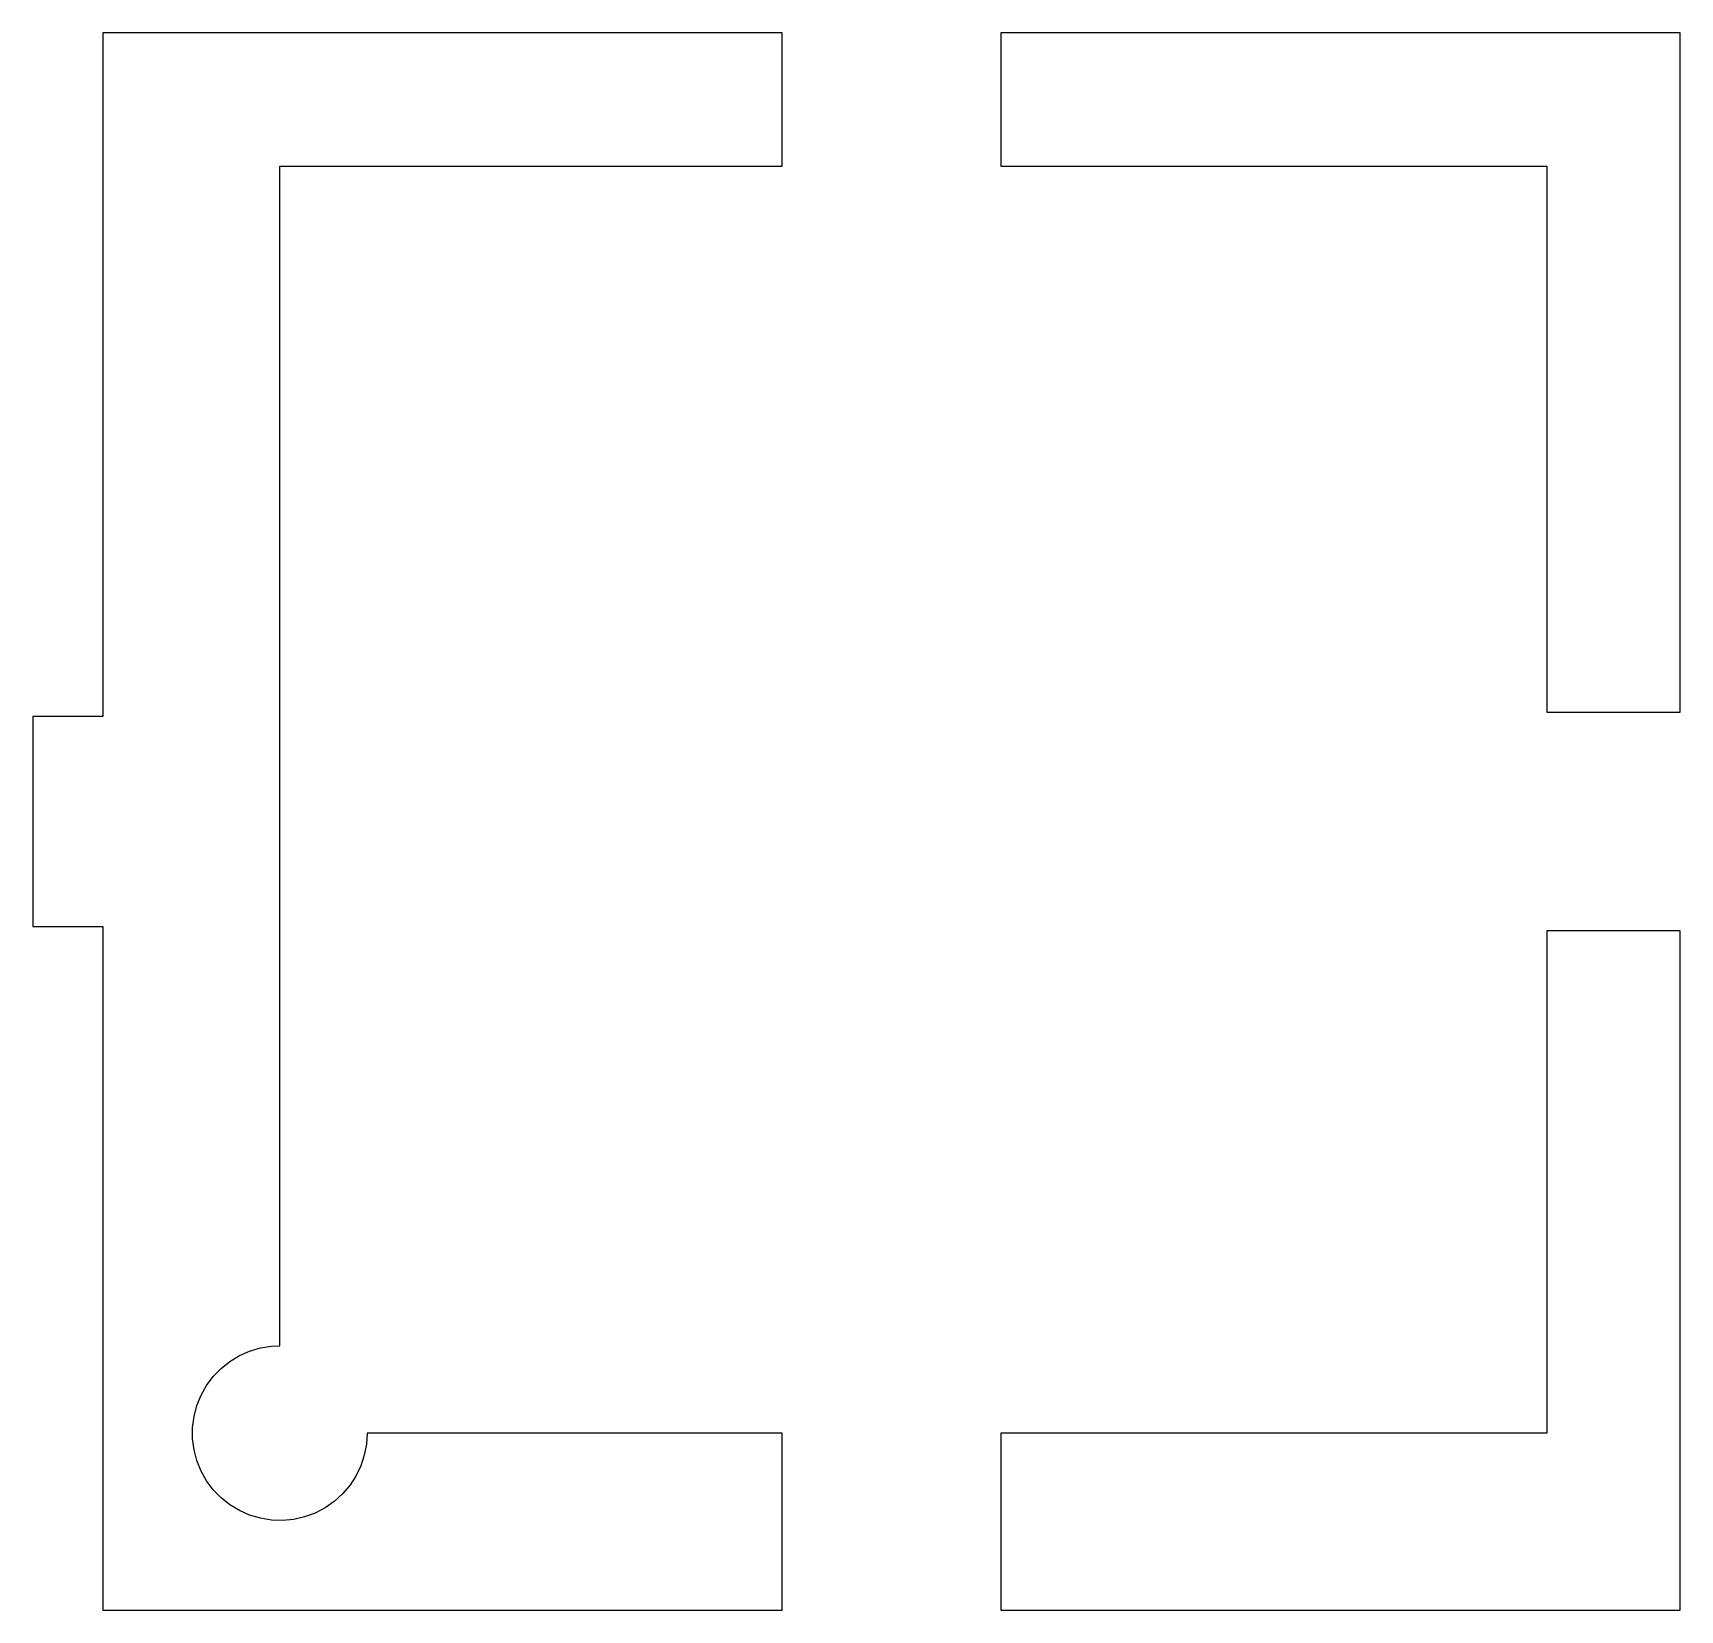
# Model space of a CAD drawing. Header units: metres. Extents: x -19.6 to 18.1, y -18.1 to 18.1.
import ezdxf

# ---------------------------------------------------------------- set-up
doc = ezdxf.new("R2010")
doc.units = ezdxf.units.M

msp = doc.modelspace()

# ---------------------------------------------------------------- linework, layer by layer
for p, q in [((-2.5, 18.05), (-18.05, 18.05)), ((-18.05, 18.05), (-18.05, 2.4)), ((-2.5, 15), (-2.5, 18.05)), ((18.05, 18.05), (2.5, 18.05)), ((2.5, 18.05), (2.5, 15)), ((18.05, 2.5), (18.05, 18.05)), ((-14, -12.0031), (-14, 15)), ((-14, 15), (-2.5, 15)), ((2.5, 15), (15, 15)), ((15, 15), (15, 2.5)), ((-18.05, 2.4), (-19.65, 2.4)), ((-19.65, 2.4), (-19.65, -2.4)), ((15, 2.5), (18.05, 2.5)), ((-19.65, -2.4), (-18.05, -2.4)), ((-18.05, -2.4), (-18.05, -18.05)), ((18.05, -2.5), (15, -2.5)), ((15, -2.5), (15, -14)), ((18.05, -18.05), (18.05, -2.5)), ((-14.6907, -12.1231), (-14.445, -12.0501)), ((-14.445, -12.0501), (-14.192, -12.0092)), ((-14.192, -12.0092), (-14, -12.0031)), ((-15.3446, -12.5194), (-15.1442, -12.3597)), ((-15.1442, -12.3597), (-14.9251, -12.2268)), ((-14.9251, -12.2268), (-14.6907, -12.1231)), ((-15.6762, -12.9089), (-15.5229, -12.7035)), ((-15.5229, -12.7035), (-15.3446, -12.5194)), ((-15.8981, -13.3698), (-15.8019, -13.1322)), ((-15.8019, -13.1322), (-15.6762, -12.9089)), ((-15.9631, -13.6177), (-15.8981, -13.3698)), ((-15.9959, -13.8719), (-15.9631, -13.6177)), ((-15.9959, -14.1281), (-15.9959, -13.8719)), ((-15.9631, -14.3823), (-15.9959, -14.1281)), ((-12.0164, -14.2558), (-12.0654, -14.5073)), ((-12, -14), (-12.0164, -14.2558)), ((-2.5, -14), (-12, -14)), ((-2.5, -18.05), (-2.5, -14)), ((15, -14), (2.5, -14)), ((2.5, -14), (2.5, -18.05)), ((-15.8981, -14.6302), (-15.9631, -14.3823)), ((-15.8019, -14.8678), (-15.8981, -14.6302)), ((-12.0654, -14.5073), (-12.1462, -14.7505)), ((-15.6762, -15.0911), (-15.8019, -14.8678)), ((-12.2574, -14.9814), (-12.3972, -15.1962)), ((-12.1462, -14.7505), (-12.2574, -14.9814)), ((-15.5229, -15.2965), (-15.6762, -15.0911)), ((-15.3446, -15.4806), (-15.5229, -15.2965)), ((-12.5633, -15.3914), (-12.753, -15.5637)), ((-12.3972, -15.1962), (-12.5633, -15.3914)), ((-15.1442, -15.6403), (-15.3446, -15.4806)), ((-14.9251, -15.7732), (-15.1442, -15.6403)), ((-14.6907, -15.8769), (-14.9251, -15.7732)), ((-13.1904, -15.8288), (-13.4309, -15.9173)), ((-12.9632, -15.7103), (-13.1904, -15.8288)), ((-12.753, -15.5637), (-12.9632, -15.7103)), ((-14.445, -15.9499), (-14.6907, -15.8769)), ((-14.192, -15.9908), (-14.445, -15.9499)), ((-13.9359, -15.999), (-14.192, -15.9908)), ((-13.6808, -15.9744), (-13.9359, -15.999)), ((-13.4309, -15.9173), (-13.6808, -15.9744)), ((-18.05, -18.05), (-2.5, -18.05)), ((2.5, -18.05), (18.05, -18.05))]:
    msp.add_line(p, q)

doc.saveas('drawing.dxf')
